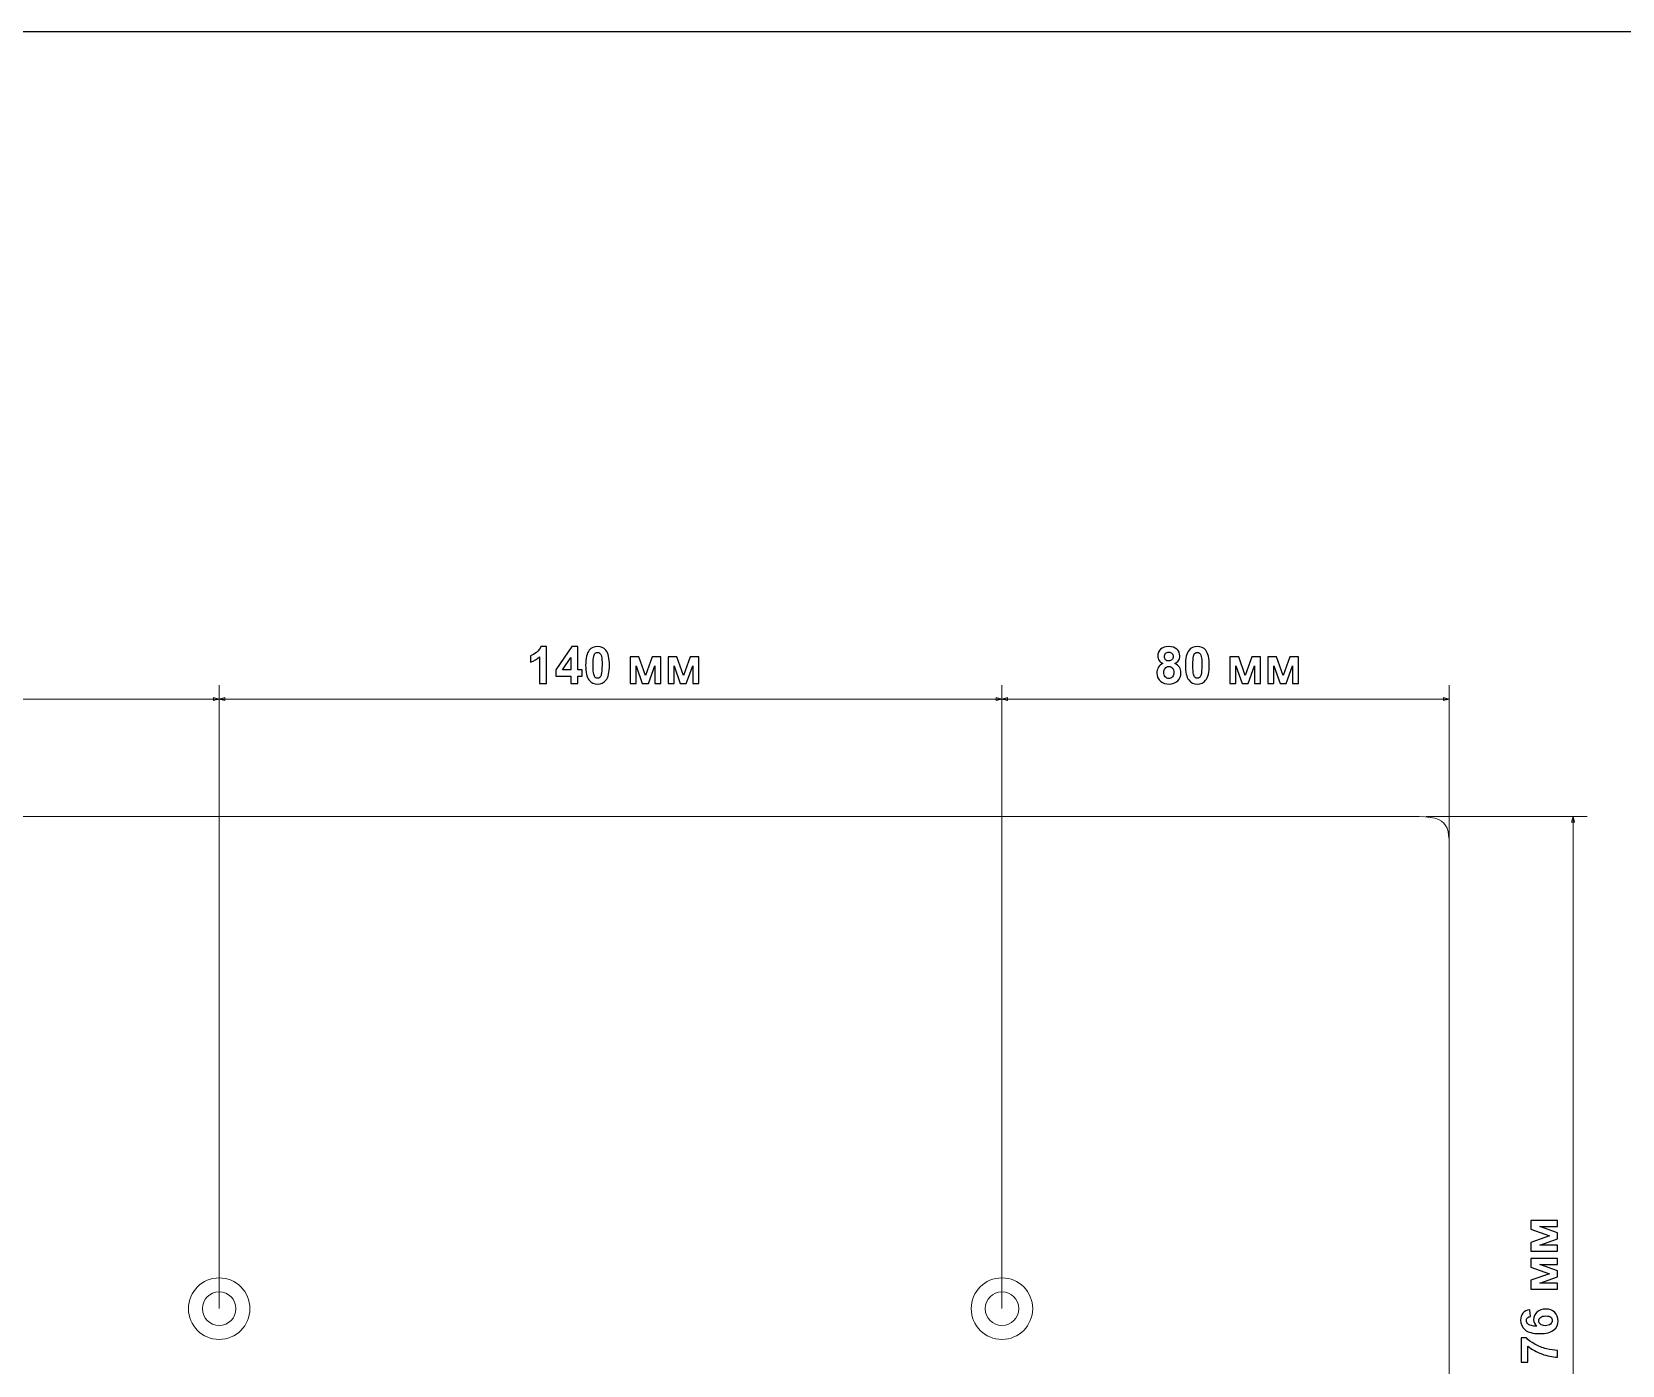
# Model space of a CAD drawing. Header units: centimetres. Extents: x -84 to 84, y -59 to 59.
# Drawn here: x 26.27 to 54.72, y 35.6 to 59.45 of the extents above; entities that cross this region are included whole.
import ezdxf

# ---------------------------------------------------------------- set-up
doc = ezdxf.new("R2010")
doc.units = ezdxf.units.CM
doc.header["$MEASUREMENT"] = 0
doc.layers.add('layer 1', color=7, linetype='Continuous')

msp = doc.modelspace()

# ---------------------------------------------------------------- linework, layer by layer
at = {"layer": 'layer 1', "color": 250}
msp.add_lwpolyline([(-84.1, -59.44999), (84.1, -59.44999), (84.1, 59.44999), (-84.1, 59.44999), (-84.1, -59.44999)], close=True, dxfattribs=at)
at = {"layer": 'layer 1', "color": 155}
for points, knots in [([(35.47807, 47.79601), (35.47807, 47.79601), (35.35241, 47.79601), (35.35241, 47.79601), (35.35241, 47.79601), (35.35241, 47.79601), (35.35241, 48.27144), (35.35241, 48.27144), (35.35241, 48.27144), (35.30655, 48.22833), (35.25243, 48.19638), (35.19006, 48.17574), (35.19006, 48.17574), (35.19006, 48.17574), (35.19006, 48.29039), (35.19006, 48.29039), (35.19006, 48.29039), (35.22293, 48.30109), (35.25855, 48.32142), (35.29692, 48.35154), (35.29692, 48.35154), (35.33544, 48.3815), (35.36173, 48.41651), (35.3761, 48.45641), (35.3761, 48.45641), (35.3761, 48.45641), (35.47807, 48.45641), (35.47807, 48.45641), (35.47807, 48.45641), (35.47807, 48.45641), (35.47807, 47.79601), (35.47807, 47.79601)], [0, 0, 0, 0, 0.11111111, 0.11111111, 0.11111111, 0.11111111, 0.22222222, 0.22222222, 0.22222222, 0.22222222, 0.33333333, 0.33333333, 0.33333333, 0.33333333, 0.44444444, 0.44444444, 0.44444444, 0.44444444, 0.55555556, 0.55555556, 0.55555556, 0.55555556, 0.66666667, 0.66666667, 0.66666667, 0.66666667, 0.77777778, 0.77777778, 0.77777778, 0.77777778, 1, 1, 1, 1]), ([(35.91299, 47.79601), (35.91299, 47.79601), (35.91299, 47.92809), (35.91299, 47.92809), (35.91299, 47.92809), (35.91299, 47.92809), (35.64516, 47.92809), (35.64516, 47.92809), (35.64516, 47.92809), (35.64516, 47.92809), (35.64516, 48.0377), (35.64516, 48.0377), (35.64516, 48.0377), (35.64516, 48.0377), (35.92919, 48.45549), (35.92919, 48.45549), (35.92919, 48.45549), (35.92919, 48.45549), (36.03498, 48.45549), (36.03498, 48.45549), (36.03498, 48.45549), (36.03498, 48.45549), (36.03498, 48.03816), (36.03498, 48.03816), (36.03498, 48.03816), (36.03498, 48.03816), (36.11661, 48.03816), (36.11661, 48.03816), (36.11661, 48.03816), (36.11661, 48.03816), (36.11661, 47.92809), (36.11661, 47.92809), (36.11661, 47.92809), (36.11661, 47.92809), (36.03498, 47.92809), (36.03498, 47.92809), (36.03498, 47.92809), (36.03498, 47.92809), (36.03498, 47.79601), (36.03498, 47.79601), (36.03498, 47.79601), (36.03498, 47.79601), (35.91299, 47.79601), (35.91299, 47.79601)], [0, 0, 0, 0, 0.08333333, 0.08333333, 0.08333333, 0.08333333, 0.16666667, 0.16666667, 0.16666667, 0.16666667, 0.25, 0.25, 0.25, 0.25, 0.33333333, 0.33333333, 0.33333333, 0.33333333, 0.41666667, 0.41666667, 0.41666667, 0.41666667, 0.5, 0.5, 0.5, 0.5, 0.58333333, 0.58333333, 0.58333333, 0.58333333, 0.66666667, 0.66666667, 0.66666667, 0.66666667, 0.75, 0.75, 0.75, 0.75, 0.83333333, 0.83333333, 0.83333333, 0.83333333, 1, 1, 1, 1]), ([(36.38964, 48.45641), (36.45323, 48.45641), (36.50291, 48.43363), (36.53884, 48.38808), (36.53884, 48.38808), (36.58149, 48.33427), (36.60289, 48.24484), (36.60289, 48.12009), (36.60289, 48.12009), (36.60289, 47.99551), (36.58134, 47.90592), (36.53838, 47.8515), (36.53838, 47.8515), (36.50276, 47.80656), (36.45323, 47.78409), (36.38964, 47.78409), (36.38964, 47.78409), (36.32574, 47.78409), (36.27422, 47.8087), (36.23509, 47.85792), (36.23509, 47.85792), (36.19595, 47.90715), (36.17638, 47.99505), (36.17638, 48.12132), (36.17638, 48.12132), (36.17638, 48.24529), (36.19794, 48.33457), (36.24089, 48.38899), (36.24089, 48.38899), (36.27651, 48.43394), (36.32604, 48.45641), (36.38964, 48.45641)], [0, 0, 0, 0, 0.11111111, 0.11111111, 0.11111111, 0.11111111, 0.22222222, 0.22222222, 0.22222222, 0.22222222, 0.33333333, 0.33333333, 0.33333333, 0.33333333, 0.44444444, 0.44444444, 0.44444444, 0.44444444, 0.55555556, 0.55555556, 0.55555556, 0.55555556, 0.66666667, 0.66666667, 0.66666667, 0.66666667, 0.77777778, 0.77777778, 0.77777778, 0.77777778, 1, 1, 1, 1]), ([(46.50186, 48.15113), (46.46945, 48.16489), (46.44576, 48.18369), (46.43108, 48.20784), (46.43108, 48.20784), (46.41625, 48.23184), (46.40892, 48.25829), (46.40892, 48.28688), (46.40892, 48.28688), (46.40892, 48.33595), (46.42604, 48.37646), (46.46013, 48.40841), (46.46013, 48.40841), (46.49422, 48.44036), (46.54283, 48.45641), (46.60566, 48.45641), (46.60566, 48.45641), (46.66803, 48.45641), (46.71634, 48.44036), (46.75073, 48.40841), (46.75073, 48.40841), (46.78513, 48.37646), (46.8024, 48.33595), (46.8024, 48.28688), (46.8024, 48.28688), (46.8024, 48.25645), (46.79445, 48.2294), (46.77856, 48.20555), (46.77856, 48.20555), (46.76281, 48.18185), (46.74049, 48.16366), (46.71175, 48.15113), (46.71175, 48.15113), (46.74829, 48.13645), (46.77596, 48.11505), (46.79507, 48.08692), (46.79507, 48.08692), (46.81402, 48.05864), (46.8235, 48.02623), (46.8235, 47.98939), (46.8235, 47.98939), (46.8235, 47.92855), (46.80424, 47.87917), (46.76556, 47.84111), (46.76556, 47.84111), (46.72704, 47.80304), (46.67567, 47.78409), (46.61147, 47.78409), (46.61147, 47.78409), (46.55185, 47.78409), (46.50232, 47.79983), (46.46257, 47.83132), (46.46257, 47.83132), (46.4158, 47.86832), (46.39241, 47.91938), (46.39241, 47.98404), (46.39241, 47.98404), (46.39241, 48.01966), (46.40127, 48.05237), (46.41885, 48.08218), (46.41885, 48.08218), (46.43643, 48.11199), (46.4641, 48.13492), (46.50186, 48.15113)], [0, 0, 0, 0, 0.05882353, 0.05882353, 0.05882353, 0.05882353, 0.11764706, 0.11764706, 0.11764706, 0.11764706, 0.17647059, 0.17647059, 0.17647059, 0.17647059, 0.23529412, 0.23529412, 0.23529412, 0.23529412, 0.29411765, 0.29411765, 0.29411765, 0.29411765, 0.35294118, 0.35294118, 0.35294118, 0.35294118, 0.41176471, 0.41176471, 0.41176471, 0.41176471, 0.47058824, 0.47058824, 0.47058824, 0.47058824, 0.52941176, 0.52941176, 0.52941176, 0.52941176, 0.58823529, 0.58823529, 0.58823529, 0.58823529, 0.64705882, 0.64705882, 0.64705882, 0.64705882, 0.70588235, 0.70588235, 0.70588235, 0.70588235, 0.76470588, 0.76470588, 0.76470588, 0.76470588, 0.82352941, 0.82352941, 0.82352941, 0.82352941, 0.88235294, 0.88235294, 0.88235294, 0.88235294, 1, 1, 1, 1]), ([(46.52815, 48.2777), (46.52815, 48.25263), (46.53519, 48.23291), (46.54925, 48.21885), (46.54925, 48.21885), (46.56347, 48.20478), (46.58227, 48.19775), (46.60566, 48.19775), (46.60566, 48.19775), (46.62951, 48.19775), (46.64846, 48.20494), (46.66268, 48.21915), (46.66268, 48.21915), (46.6769, 48.23337), (46.68408, 48.25309), (46.68408, 48.27816), (46.68408, 48.27816), (46.68408, 48.30186), (46.67705, 48.32081), (46.66299, 48.33503), (46.66299, 48.33503), (46.64877, 48.34925), (46.63012, 48.35643), (46.60704, 48.35643), (46.60704, 48.35643), (46.58288, 48.35643), (46.56377, 48.34925), (46.54956, 48.33488), (46.54956, 48.33488), (46.53534, 48.32051), (46.52815, 48.3014), (46.52815, 48.2777)], [0, 0, 0, 0, 0.11111111, 0.11111111, 0.11111111, 0.11111111, 0.22222222, 0.22222222, 0.22222222, 0.22222222, 0.33333333, 0.33333333, 0.33333333, 0.33333333, 0.44444444, 0.44444444, 0.44444444, 0.44444444, 0.55555556, 0.55555556, 0.55555556, 0.55555556, 0.66666667, 0.66666667, 0.66666667, 0.66666667, 0.77777778, 0.77777778, 0.77777778, 0.77777778, 1, 1, 1, 1]), ([(47.11671, 48.45641), (47.1803, 48.45641), (47.22998, 48.43363), (47.26591, 48.38808), (47.26591, 48.38808), (47.30856, 48.33427), (47.32996, 48.24484), (47.32996, 48.12009), (47.32996, 48.12009), (47.32996, 47.99551), (47.30841, 47.90592), (47.26545, 47.8515), (47.26545, 47.8515), (47.22983, 47.80656), (47.1803, 47.78409), (47.11671, 47.78409), (47.11671, 47.78409), (47.05281, 47.78409), (47.00129, 47.8087), (46.96216, 47.85792), (46.96216, 47.85792), (46.92302, 47.90715), (46.90345, 47.99505), (46.90345, 48.12132), (46.90345, 48.12132), (46.90345, 48.24529), (46.92501, 48.33457), (46.96796, 48.38899), (46.96796, 48.38899), (47.00358, 48.43394), (47.05311, 48.45641), (47.11671, 48.45641)], [0, 0, 0, 0, 0.11111111, 0.11111111, 0.11111111, 0.11111111, 0.22222222, 0.22222222, 0.22222222, 0.22222222, 0.33333333, 0.33333333, 0.33333333, 0.33333333, 0.44444444, 0.44444444, 0.44444444, 0.44444444, 0.55555556, 0.55555556, 0.55555556, 0.55555556, 0.66666667, 0.66666667, 0.66666667, 0.66666667, 0.77777778, 0.77777778, 0.77777778, 0.77777778, 1, 1, 1, 1]), ([(35.91299, 48.03816), (35.91299, 48.03816), (35.91299, 48.26242), (35.91299, 48.26242), (35.91299, 48.26242), (35.91299, 48.26242), (35.76287, 48.03816), (35.76287, 48.03816), (35.76287, 48.03816), (35.76287, 48.03816), (35.91299, 48.03816), (35.91299, 48.03816)], [0, 0, 0, 0, 0.25, 0.25, 0.25, 0.25, 0.5, 0.5, 0.5, 0.5, 1, 1, 1, 1]), ([(36.38964, 48.35185), (36.37466, 48.35185), (36.3612, 48.34695), (36.34958, 48.33717), (36.34958, 48.33717), (36.33781, 48.32754), (36.32864, 48.31011), (36.32222, 48.28489), (36.32222, 48.28489), (36.31366, 48.25233), (36.30938, 48.19729), (36.30938, 48.12009), (36.30938, 48.12009), (36.30938, 48.04274), (36.3132, 47.9897), (36.32085, 47.9608), (36.32085, 47.9608), (36.32849, 47.93191), (36.33812, 47.91265), (36.34974, 47.90302), (36.34974, 47.90302), (36.36136, 47.89339), (36.37466, 47.88865), (36.38964, 47.88865), (36.38964, 47.88865), (36.40462, 47.88865), (36.41807, 47.89354), (36.42984, 47.90332), (36.42984, 47.90332), (36.44146, 47.91296), (36.45063, 47.93038), (36.45705, 47.95561), (36.45705, 47.95561), (36.46561, 47.98786), (36.46989, 48.04274), (36.46989, 48.12009), (36.46989, 48.12009), (36.46989, 48.19729), (36.46607, 48.25034), (36.45843, 48.27923), (36.45843, 48.27923), (36.45078, 48.30812), (36.44115, 48.32754), (36.42954, 48.33717), (36.42954, 48.33717), (36.41792, 48.34695), (36.40462, 48.35185), (36.38964, 48.35185)], [0, 0, 0, 0, 0.07692308, 0.07692308, 0.07692308, 0.07692308, 0.15384615, 0.15384615, 0.15384615, 0.15384615, 0.23076923, 0.23076923, 0.23076923, 0.23076923, 0.30769231, 0.30769231, 0.30769231, 0.30769231, 0.38461538, 0.38461538, 0.38461538, 0.38461538, 0.46153846, 0.46153846, 0.46153846, 0.46153846, 0.53846154, 0.53846154, 0.53846154, 0.53846154, 0.61538462, 0.61538462, 0.61538462, 0.61538462, 0.69230769, 0.69230769, 0.69230769, 0.69230769, 0.76923077, 0.76923077, 0.76923077, 0.76923077, 0.84615385, 0.84615385, 0.84615385, 0.84615385, 1, 1, 1, 1]), ([(36.97253, 48.27205), (36.97253, 48.27205), (37.12937, 48.27205), (37.12937, 48.27205), (37.12937, 48.27205), (37.12937, 48.27205), (37.24632, 47.94032), (37.24632, 47.94032), (37.24632, 47.94032), (37.24632, 47.94032), (37.36525, 48.27205), (37.36525, 48.27205), (37.36525, 48.27205), (37.36525, 48.27205), (37.52103, 48.27205), (37.52103, 48.27205), (37.52103, 48.27205), (37.52103, 48.27205), (37.52103, 47.79601), (37.52103, 47.79601), (37.52103, 47.79601), (37.52103, 47.79601), (37.41371, 47.79601), (37.41371, 47.79601), (37.41371, 47.79601), (37.41371, 47.79601), (37.41371, 48.10939), (37.41371, 48.10939), (37.41371, 48.10939), (37.41371, 48.10939), (37.29845, 47.79601), (37.29845, 47.79601), (37.29845, 47.79601), (37.29845, 47.79601), (37.19037, 47.79601), (37.19037, 47.79601), (37.19037, 47.79601), (37.19037, 47.79601), (37.07984, 48.10939), (37.07984, 48.10939), (37.07984, 48.10939), (37.07984, 48.10939), (37.07984, 47.79601), (37.07984, 47.79601), (37.07984, 47.79601), (37.07984, 47.79601), (36.97253, 47.79601), (36.97253, 47.79601), (36.97253, 47.79601), (36.97253, 47.79601), (36.97253, 48.27205), (36.97253, 48.27205)], [0, 0, 0, 0, 0.07142857, 0.07142857, 0.07142857, 0.07142857, 0.14285714, 0.14285714, 0.14285714, 0.14285714, 0.21428571, 0.21428571, 0.21428571, 0.21428571, 0.28571429, 0.28571429, 0.28571429, 0.28571429, 0.35714286, 0.35714286, 0.35714286, 0.35714286, 0.42857143, 0.42857143, 0.42857143, 0.42857143, 0.5, 0.5, 0.5, 0.5, 0.57142857, 0.57142857, 0.57142857, 0.57142857, 0.64285714, 0.64285714, 0.64285714, 0.64285714, 0.71428571, 0.71428571, 0.71428571, 0.71428571, 0.78571429, 0.78571429, 0.78571429, 0.78571429, 0.85714286, 0.85714286, 0.85714286, 0.85714286, 1, 1, 1, 1]), ([(37.65097, 48.27205), (37.65097, 48.27205), (37.80781, 48.27205), (37.80781, 48.27205), (37.80781, 48.27205), (37.80781, 48.27205), (37.92476, 47.94032), (37.92476, 47.94032), (37.92476, 47.94032), (37.92476, 47.94032), (38.04369, 48.27205), (38.04369, 48.27205), (38.04369, 48.27205), (38.04369, 48.27205), (38.19947, 48.27205), (38.19947, 48.27205), (38.19947, 48.27205), (38.19947, 48.27205), (38.19947, 47.79601), (38.19947, 47.79601), (38.19947, 47.79601), (38.19947, 47.79601), (38.09215, 47.79601), (38.09215, 47.79601), (38.09215, 47.79601), (38.09215, 47.79601), (38.09215, 48.10939), (38.09215, 48.10939), (38.09215, 48.10939), (38.09215, 48.10939), (37.97689, 47.79601), (37.97689, 47.79601), (37.97689, 47.79601), (37.97689, 47.79601), (37.86881, 47.79601), (37.86881, 47.79601), (37.86881, 47.79601), (37.86881, 47.79601), (37.75828, 48.10939), (37.75828, 48.10939), (37.75828, 48.10939), (37.75828, 48.10939), (37.75828, 47.79601), (37.75828, 47.79601), (37.75828, 47.79601), (37.75828, 47.79601), (37.65097, 47.79601), (37.65097, 47.79601), (37.65097, 47.79601), (37.65097, 47.79601), (37.65097, 48.27205), (37.65097, 48.27205)], [0, 0, 0, 0, 0.07142857, 0.07142857, 0.07142857, 0.07142857, 0.14285714, 0.14285714, 0.14285714, 0.14285714, 0.21428571, 0.21428571, 0.21428571, 0.21428571, 0.28571429, 0.28571429, 0.28571429, 0.28571429, 0.35714286, 0.35714286, 0.35714286, 0.35714286, 0.42857143, 0.42857143, 0.42857143, 0.42857143, 0.5, 0.5, 0.5, 0.5, 0.57142857, 0.57142857, 0.57142857, 0.57142857, 0.64285714, 0.64285714, 0.64285714, 0.64285714, 0.71428571, 0.71428571, 0.71428571, 0.71428571, 0.78571429, 0.78571429, 0.78571429, 0.78571429, 0.85714286, 0.85714286, 0.85714286, 0.85714286, 1, 1, 1, 1]), ([(46.51623, 47.99612), (46.51623, 47.96111), (46.5251, 47.9339), (46.54283, 47.91433), (46.54283, 47.91433), (46.56056, 47.89476), (46.58258, 47.88498), (46.60902, 47.88498), (46.60902, 47.88498), (46.63501, 47.88498), (46.65641, 47.89446), (46.67338, 47.91326), (46.67338, 47.91326), (46.69035, 47.93206), (46.69876, 47.95928), (46.69876, 47.99474), (46.69876, 47.99474), (46.69876, 48.02577), (46.6902, 48.05069), (46.67292, 48.06949), (46.67292, 48.06949), (46.65565, 48.0883), (46.63379, 48.09778), (46.60734, 48.09778), (46.60734, 48.09778), (46.57661, 48.09778), (46.55384, 48.08707), (46.5387, 48.06567), (46.5387, 48.06567), (46.52372, 48.04427), (46.51623, 48.02119), (46.51623, 47.99612)], [0, 0, 0, 0, 0.11111111, 0.11111111, 0.11111111, 0.11111111, 0.22222222, 0.22222222, 0.22222222, 0.22222222, 0.33333333, 0.33333333, 0.33333333, 0.33333333, 0.44444444, 0.44444444, 0.44444444, 0.44444444, 0.55555556, 0.55555556, 0.55555556, 0.55555556, 0.66666667, 0.66666667, 0.66666667, 0.66666667, 0.77777778, 0.77777778, 0.77777778, 0.77777778, 1, 1, 1, 1]), ([(47.11671, 48.35185), (47.10173, 48.35185), (47.08827, 48.34695), (47.07665, 48.33717), (47.07665, 48.33717), (47.06488, 48.32754), (47.05571, 48.31011), (47.04929, 48.28489), (47.04929, 48.28489), (47.04073, 48.25233), (47.03645, 48.19729), (47.03645, 48.12009), (47.03645, 48.12009), (47.03645, 48.04274), (47.04027, 47.9897), (47.04792, 47.9608), (47.04792, 47.9608), (47.05556, 47.93191), (47.06519, 47.91265), (47.07681, 47.90302), (47.07681, 47.90302), (47.08843, 47.89339), (47.10173, 47.88865), (47.11671, 47.88865), (47.11671, 47.88865), (47.13169, 47.88865), (47.14514, 47.89354), (47.15691, 47.90332), (47.15691, 47.90332), (47.16853, 47.91296), (47.1777, 47.93038), (47.18412, 47.95561), (47.18412, 47.95561), (47.19268, 47.98786), (47.19696, 48.04274), (47.19696, 48.12009), (47.19696, 48.12009), (47.19696, 48.19729), (47.19314, 48.25034), (47.1855, 48.27923), (47.1855, 48.27923), (47.17785, 48.30812), (47.16822, 48.32754), (47.15661, 48.33717), (47.15661, 48.33717), (47.14499, 48.34695), (47.13169, 48.35185), (47.11671, 48.35185)], [0, 0, 0, 0, 0.07692308, 0.07692308, 0.07692308, 0.07692308, 0.15384615, 0.15384615, 0.15384615, 0.15384615, 0.23076923, 0.23076923, 0.23076923, 0.23076923, 0.30769231, 0.30769231, 0.30769231, 0.30769231, 0.38461538, 0.38461538, 0.38461538, 0.38461538, 0.46153846, 0.46153846, 0.46153846, 0.46153846, 0.53846154, 0.53846154, 0.53846154, 0.53846154, 0.61538462, 0.61538462, 0.61538462, 0.61538462, 0.69230769, 0.69230769, 0.69230769, 0.69230769, 0.76923077, 0.76923077, 0.76923077, 0.76923077, 0.84615385, 0.84615385, 0.84615385, 0.84615385, 1, 1, 1, 1]), ([(47.6996, 48.27205), (47.6996, 48.27205), (47.85644, 48.27205), (47.85644, 48.27205), (47.85644, 48.27205), (47.85644, 48.27205), (47.97339, 47.94032), (47.97339, 47.94032), (47.97339, 47.94032), (47.97339, 47.94032), (48.09232, 48.27205), (48.09232, 48.27205), (48.09232, 48.27205), (48.09232, 48.27205), (48.2481, 48.27205), (48.2481, 48.27205), (48.2481, 48.27205), (48.2481, 48.27205), (48.2481, 47.79601), (48.2481, 47.79601), (48.2481, 47.79601), (48.2481, 47.79601), (48.14078, 47.79601), (48.14078, 47.79601), (48.14078, 47.79601), (48.14078, 47.79601), (48.14078, 48.10939), (48.14078, 48.10939), (48.14078, 48.10939), (48.14078, 48.10939), (48.02552, 47.79601), (48.02552, 47.79601), (48.02552, 47.79601), (48.02552, 47.79601), (47.91744, 47.79601), (47.91744, 47.79601), (47.91744, 47.79601), (47.91744, 47.79601), (47.80691, 48.10939), (47.80691, 48.10939), (47.80691, 48.10939), (47.80691, 48.10939), (47.80691, 47.79601), (47.80691, 47.79601), (47.80691, 47.79601), (47.80691, 47.79601), (47.6996, 47.79601), (47.6996, 47.79601), (47.6996, 47.79601), (47.6996, 47.79601), (47.6996, 48.27205), (47.6996, 48.27205)], [0, 0, 0, 0, 0.07142857, 0.07142857, 0.07142857, 0.07142857, 0.14285714, 0.14285714, 0.14285714, 0.14285714, 0.21428571, 0.21428571, 0.21428571, 0.21428571, 0.28571429, 0.28571429, 0.28571429, 0.28571429, 0.35714286, 0.35714286, 0.35714286, 0.35714286, 0.42857143, 0.42857143, 0.42857143, 0.42857143, 0.5, 0.5, 0.5, 0.5, 0.57142857, 0.57142857, 0.57142857, 0.57142857, 0.64285714, 0.64285714, 0.64285714, 0.64285714, 0.71428571, 0.71428571, 0.71428571, 0.71428571, 0.78571429, 0.78571429, 0.78571429, 0.78571429, 0.85714286, 0.85714286, 0.85714286, 0.85714286, 1, 1, 1, 1]), ([(48.37804, 48.27205), (48.37804, 48.27205), (48.53488, 48.27205), (48.53488, 48.27205), (48.53488, 48.27205), (48.53488, 48.27205), (48.65183, 47.94032), (48.65183, 47.94032), (48.65183, 47.94032), (48.65183, 47.94032), (48.77076, 48.27205), (48.77076, 48.27205), (48.77076, 48.27205), (48.77076, 48.27205), (48.92654, 48.27205), (48.92654, 48.27205), (48.92654, 48.27205), (48.92654, 48.27205), (48.92654, 47.79601), (48.92654, 47.79601), (48.92654, 47.79601), (48.92654, 47.79601), (48.81922, 47.79601), (48.81922, 47.79601), (48.81922, 47.79601), (48.81922, 47.79601), (48.81922, 48.10939), (48.81922, 48.10939), (48.81922, 48.10939), (48.81922, 48.10939), (48.70396, 47.79601), (48.70396, 47.79601), (48.70396, 47.79601), (48.70396, 47.79601), (48.59588, 47.79601), (48.59588, 47.79601), (48.59588, 47.79601), (48.59588, 47.79601), (48.48535, 48.10939), (48.48535, 48.10939), (48.48535, 48.10939), (48.48535, 48.10939), (48.48535, 47.79601), (48.48535, 47.79601), (48.48535, 47.79601), (48.48535, 47.79601), (48.37804, 47.79601), (48.37804, 47.79601), (48.37804, 47.79601), (48.37804, 47.79601), (48.37804, 48.27205), (48.37804, 48.27205)], [0, 0, 0, 0, 0.07142857, 0.07142857, 0.07142857, 0.07142857, 0.14285714, 0.14285714, 0.14285714, 0.14285714, 0.21428571, 0.21428571, 0.21428571, 0.21428571, 0.28571429, 0.28571429, 0.28571429, 0.28571429, 0.35714286, 0.35714286, 0.35714286, 0.35714286, 0.42857143, 0.42857143, 0.42857143, 0.42857143, 0.5, 0.5, 0.5, 0.5, 0.57142857, 0.57142857, 0.57142857, 0.57142857, 0.64285714, 0.64285714, 0.64285714, 0.64285714, 0.71428571, 0.71428571, 0.71428571, 0.71428571, 0.78571429, 0.78571429, 0.78571429, 0.78571429, 0.85714286, 0.85714286, 0.85714286, 0.85714286, 1, 1, 1, 1]), ([(53.08175, 37.64289), (53.08175, 37.64289), (53.08175, 37.79973), (53.08175, 37.79973), (53.08175, 37.79973), (53.08175, 37.79973), (53.41348, 37.91668), (53.41348, 37.91668), (53.41348, 37.91668), (53.41348, 37.91668), (53.08175, 38.03561), (53.08175, 38.03561), (53.08175, 38.03561), (53.08175, 38.03561), (53.08175, 38.19139), (53.08175, 38.19139), (53.08175, 38.19139), (53.08175, 38.19139), (53.55779, 38.19139), (53.55779, 38.19139), (53.55779, 38.19139), (53.55779, 38.19139), (53.55779, 38.08407), (53.55779, 38.08407), (53.55779, 38.08407), (53.55779, 38.08407), (53.24441, 38.08407), (53.24441, 38.08407), (53.24441, 38.08407), (53.24441, 38.08407), (53.55779, 37.96881), (53.55779, 37.96881), (53.55779, 37.96881), (53.55779, 37.96881), (53.55779, 37.86073), (53.55779, 37.86073), (53.55779, 37.86073), (53.55779, 37.86073), (53.24441, 37.7502), (53.24441, 37.7502), (53.24441, 37.7502), (53.24441, 37.7502), (53.55779, 37.7502), (53.55779, 37.7502), (53.55779, 37.7502), (53.55779, 37.7502), (53.55779, 37.64289), (53.55779, 37.64289), (53.55779, 37.64289), (53.55779, 37.64289), (53.08175, 37.64289), (53.08175, 37.64289)], [0, 0, 0, 0, 0.07142857, 0.07142857, 0.07142857, 0.07142857, 0.14285714, 0.14285714, 0.14285714, 0.14285714, 0.21428571, 0.21428571, 0.21428571, 0.21428571, 0.28571429, 0.28571429, 0.28571429, 0.28571429, 0.35714286, 0.35714286, 0.35714286, 0.35714286, 0.42857143, 0.42857143, 0.42857143, 0.42857143, 0.5, 0.5, 0.5, 0.5, 0.57142857, 0.57142857, 0.57142857, 0.57142857, 0.64285714, 0.64285714, 0.64285714, 0.64285714, 0.71428571, 0.71428571, 0.71428571, 0.71428571, 0.78571429, 0.78571429, 0.78571429, 0.78571429, 0.85714286, 0.85714286, 0.85714286, 0.85714286, 1, 1, 1, 1]), ([(53.08175, 36.96445), (53.08175, 36.96445), (53.08175, 37.12129), (53.08175, 37.12129), (53.08175, 37.12129), (53.08175, 37.12129), (53.41348, 37.23824), (53.41348, 37.23824), (53.41348, 37.23824), (53.41348, 37.23824), (53.08175, 37.35717), (53.08175, 37.35717), (53.08175, 37.35717), (53.08175, 37.35717), (53.08175, 37.51295), (53.08175, 37.51295), (53.08175, 37.51295), (53.08175, 37.51295), (53.55779, 37.51295), (53.55779, 37.51295), (53.55779, 37.51295), (53.55779, 37.51295), (53.55779, 37.40563), (53.55779, 37.40563), (53.55779, 37.40563), (53.55779, 37.40563), (53.24441, 37.40563), (53.24441, 37.40563), (53.24441, 37.40563), (53.24441, 37.40563), (53.55779, 37.29037), (53.55779, 37.29037), (53.55779, 37.29037), (53.55779, 37.29037), (53.55779, 37.18229), (53.55779, 37.18229), (53.55779, 37.18229), (53.55779, 37.18229), (53.24441, 37.07176), (53.24441, 37.07176), (53.24441, 37.07176), (53.24441, 37.07176), (53.55779, 37.07176), (53.55779, 37.07176), (53.55779, 37.07176), (53.55779, 37.07176), (53.55779, 36.96445), (53.55779, 36.96445), (53.55779, 36.96445), (53.55779, 36.96445), (53.08175, 36.96445), (53.08175, 36.96445)], [0, 0, 0, 0, 0.07142857, 0.07142857, 0.07142857, 0.07142857, 0.14285714, 0.14285714, 0.14285714, 0.14285714, 0.21428571, 0.21428571, 0.21428571, 0.21428571, 0.28571429, 0.28571429, 0.28571429, 0.28571429, 0.35714286, 0.35714286, 0.35714286, 0.35714286, 0.42857143, 0.42857143, 0.42857143, 0.42857143, 0.5, 0.5, 0.5, 0.5, 0.57142857, 0.57142857, 0.57142857, 0.57142857, 0.64285714, 0.64285714, 0.64285714, 0.64285714, 0.71428571, 0.71428571, 0.71428571, 0.71428571, 0.78571429, 0.78571429, 0.78571429, 0.78571429, 0.85714286, 0.85714286, 0.85714286, 0.85714286, 1, 1, 1, 1]), ([(53.06188, 36.59481), (53.06188, 36.59481), (53.07533, 36.47282), (53.07533, 36.47282), (53.07533, 36.47282), (53.05026, 36.46992), (53.03176, 36.46212), (53.01984, 36.44958), (53.01984, 36.44958), (53.00792, 36.43705), (53.00195, 36.42084), (53.00195, 36.40082), (53.00195, 36.40082), (53.00195, 36.37422), (53.01388, 36.35175), (53.03773, 36.3334), (53.03773, 36.3334), (53.06157, 36.31506), (53.11126, 36.30359), (53.18677, 36.29885), (53.18677, 36.29885), (53.14978, 36.33019), (53.13128, 36.36902), (53.13128, 36.41565), (53.13128, 36.41565), (53.13128, 36.46808), (53.15131, 36.51318), (53.19136, 36.55063), (53.19136, 36.55063), (53.23157, 36.58808), (53.28324, 36.60673), (53.34668, 36.60673), (53.34668, 36.60673), (53.41394, 36.60673), (53.46806, 36.58701), (53.50872, 36.54757), (53.50872, 36.54757), (53.54938, 36.50813), (53.56971, 36.45753), (53.56971, 36.39577), (53.56971, 36.39577), (53.56971, 36.32958), (53.54388, 36.27501), (53.49221, 36.23236), (53.49221, 36.23236), (53.44054, 36.18971), (53.356, 36.1683), (53.23829, 36.1683), (53.23829, 36.1683), (53.11768, 36.1683), (53.03069, 36.19062), (52.97734, 36.23511), (52.97734, 36.23511), (52.92399, 36.27959), (52.89739, 36.33738), (52.89739, 36.40846), (52.89739, 36.40846), (52.89739, 36.4583), (52.91146, 36.49957), (52.93958, 36.53229), (52.93958, 36.53229), (52.96756, 36.565), (53.00838, 36.58579), (53.06188, 36.59481)], [0, 0, 0, 0, 0.05882353, 0.05882353, 0.05882353, 0.05882353, 0.11764706, 0.11764706, 0.11764706, 0.11764706, 0.17647059, 0.17647059, 0.17647059, 0.17647059, 0.23529412, 0.23529412, 0.23529412, 0.23529412, 0.29411765, 0.29411765, 0.29411765, 0.29411765, 0.35294118, 0.35294118, 0.35294118, 0.35294118, 0.41176471, 0.41176471, 0.41176471, 0.41176471, 0.47058824, 0.47058824, 0.47058824, 0.47058824, 0.52941176, 0.52941176, 0.52941176, 0.52941176, 0.58823529, 0.58823529, 0.58823529, 0.58823529, 0.64705882, 0.64705882, 0.64705882, 0.64705882, 0.70588235, 0.70588235, 0.70588235, 0.70588235, 0.76470588, 0.76470588, 0.76470588, 0.76470588, 0.82352941, 0.82352941, 0.82352941, 0.82352941, 0.88235294, 0.88235294, 0.88235294, 0.88235294, 1, 1, 1, 1]), ([(53.33674, 36.30956), (53.37771, 36.30956), (53.40935, 36.31903), (53.43167, 36.33784), (53.43167, 36.33784), (53.45399, 36.35664), (53.46515, 36.37804), (53.46515, 36.40235), (53.46515, 36.40235), (53.46515, 36.42558), (53.45598, 36.445), (53.43779, 36.46059), (53.43779, 36.46059), (53.41944, 36.47603), (53.38948, 36.48383), (53.3479, 36.48383), (53.3479, 36.48383), (53.3051, 36.48383), (53.27376, 36.47542), (53.25373, 36.45876), (53.25373, 36.45876), (53.23386, 36.44194), (53.22392, 36.42115), (53.22392, 36.39608), (53.22392, 36.39608), (53.22392, 36.37177), (53.2334, 36.35144), (53.25251, 36.33463), (53.25251, 36.33463), (53.27146, 36.31796), (53.29959, 36.30956), (53.33674, 36.30956)], [0, 0, 0, 0, 0.11111111, 0.11111111, 0.11111111, 0.11111111, 0.22222222, 0.22222222, 0.22222222, 0.22222222, 0.33333333, 0.33333333, 0.33333333, 0.33333333, 0.44444444, 0.44444444, 0.44444444, 0.44444444, 0.55555556, 0.55555556, 0.55555556, 0.55555556, 0.66666667, 0.66666667, 0.66666667, 0.66666667, 0.77777778, 0.77777778, 0.77777778, 0.77777778, 1, 1, 1, 1]), ([(53.0258, 35.65817), (53.0258, 35.65817), (52.90932, 35.65817), (52.90932, 35.65817), (52.90932, 35.65817), (52.90932, 35.65817), (52.90932, 36.08927), (52.90932, 36.08927), (52.90932, 36.08927), (52.90932, 36.08927), (53.00104, 36.08927), (53.00104, 36.08927), (53.00104, 36.08927), (53.03604, 36.05365), (53.08619, 36.01757), (53.15161, 35.98073), (53.15161, 35.98073), (53.21704, 35.94404), (53.2866, 35.91591), (53.36028, 35.89665), (53.36028, 35.89665), (53.43397, 35.87739), (53.49985, 35.86791), (53.55779, 35.86822), (53.55779, 35.86822), (53.55779, 35.86822), (53.55779, 35.74714), (53.55779, 35.74714), (53.55779, 35.74714), (53.46683, 35.74928), (53.37404, 35.76793), (53.27941, 35.80325), (53.27941, 35.80325), (53.18494, 35.83871), (53.10025, 35.8858), (53.0258, 35.94496), (53.0258, 35.94496), (53.0258, 35.94496), (53.0258, 35.65817), (53.0258, 35.65817)], [0, 0, 0, 0, 0.09090909, 0.09090909, 0.09090909, 0.09090909, 0.18181818, 0.18181818, 0.18181818, 0.18181818, 0.27272727, 0.27272727, 0.27272727, 0.27272727, 0.36363636, 0.36363636, 0.36363636, 0.36363636, 0.45454545, 0.45454545, 0.45454545, 0.45454545, 0.54545455, 0.54545455, 0.54545455, 0.54545455, 0.63636364, 0.63636364, 0.63636364, 0.63636364, 0.72727273, 0.72727273, 0.72727273, 0.72727273, 0.81818182, 0.81818182, 0.81818182, 0.81818182, 1, 1, 1, 1])]:
    msp.add_open_spline(points, degree=3, knots=knots, dxfattribs=at)
at = {"layer": 'layer 1', "color": 155, "lineweight": 9}
for points in [[(29.6223, 47.51622), (29.6223, 47.51622), (6.6223, 47.51622), (6.6223, 47.51622)], [(29.6223, 36.61422), (29.6223, 36.61422), (29.6223, 47.76622), (29.6223, 47.76622)], [(29.6223, 36.61422), (29.6223, 36.61422), (29.6223, 47.76622), (29.6223, 47.76622)], [(43.6223, 47.51622), (43.6223, 47.51622), (29.6223, 47.51622), (29.6223, 47.51622)], [(43.6223, 36.61422), (43.6223, 36.61422), (43.6223, 47.76622), (43.6223, 47.76622)], [(43.6223, 36.61422), (43.6223, 36.61422), (43.6223, 47.76622), (43.6223, 47.76622)], [(51.62143, 47.51622), (51.62143, 47.51622), (43.6223, 47.51622), (43.6223, 47.51622)], [(51.62143, 36.86422), (51.62143, 36.86422), (51.62143, 47.76622), (51.62143, 47.76622)], [(51.21113, 45.41886), (51.21113, 45.41886), (54.08758, 45.41886), (54.08758, 45.41886)], [(53.83758, 45.41886), (53.83758, 45.41886), (53.83758, 27.80958), (53.83758, 27.80958)]]:
    msp.add_open_spline(points, degree=3, dxfattribs=at)
for points in [[(29.5207, 47.54344), (29.5207, 47.54344), (29.6223, 47.51622), (29.6223, 47.51622), (29.6223, 47.51622), (29.6223, 47.51622), (29.5207, 47.48899), (29.5207, 47.48899), (29.5207, 47.48899), (29.5207, 47.48899), (29.5207, 47.54344), (29.5207, 47.54344)], [(29.72389, 47.54344), (29.72389, 47.54344), (29.6223, 47.51622), (29.6223, 47.51622), (29.6223, 47.51622), (29.6223, 47.51622), (29.72389, 47.48899), (29.72389, 47.48899), (29.72389, 47.48899), (29.72389, 47.48899), (29.72389, 47.54344), (29.72389, 47.54344)], [(43.5207, 47.54344), (43.5207, 47.54344), (43.6223, 47.51622), (43.6223, 47.51622), (43.6223, 47.51622), (43.6223, 47.51622), (43.5207, 47.48899), (43.5207, 47.48899), (43.5207, 47.48899), (43.5207, 47.48899), (43.5207, 47.54344), (43.5207, 47.54344)], [(43.72389, 47.54344), (43.72389, 47.54344), (43.6223, 47.51622), (43.6223, 47.51622), (43.6223, 47.51622), (43.6223, 47.51622), (43.72389, 47.48899), (43.72389, 47.48899), (43.72389, 47.48899), (43.72389, 47.48899), (43.72389, 47.54344), (43.72389, 47.54344)], [(51.51983, 47.54344), (51.51983, 47.54344), (51.62143, 47.51622), (51.62143, 47.51622), (51.62143, 47.51622), (51.62143, 47.51622), (51.51983, 47.48899), (51.51983, 47.48899), (51.51983, 47.48899), (51.51983, 47.48899), (51.51983, 47.54344), (51.51983, 47.54344)], [(53.81035, 45.31726), (53.81035, 45.31726), (53.83758, 45.41886), (53.83758, 45.41886), (53.83758, 45.41886), (53.83758, 45.41886), (53.8648, 45.31726), (53.8648, 45.31726), (53.8648, 45.31726), (53.8648, 45.31726), (53.81035, 45.31726), (53.81035, 45.31726)]]:
    msp.add_open_spline(points, degree=3, knots=[0, 0, 0, 0, 0.25, 0.25, 0.25, 0.25, 0.5, 0.5, 0.5, 0.5, 1, 1, 1, 1], dxfattribs=at)
at = {"layer": 'layer 1', "color": 254, "lineweight": 20}
msp.add_open_spline([(-54.95849, 45.41886), (-54.95849, 45.41886), (50.96113, 45.41886), (50.96113, 45.41886), (50.96113, 45.41886), (51.67024, 45.41886), (51.62215, 45.26184), (51.62143, 44.59441), (51.62143, 44.59441), (51.62143, 44.59441), (51.62143, 36.61422), (51.62143, 36.61422), (51.62143, 36.61422), (51.62143, 36.61422), (51.62143, 28.63403), (51.62143, 28.63403), (51.62143, 28.63403), (51.62215, 27.9666), (51.67024, 27.80958), (50.96113, 27.80958), (50.96113, 27.80958), (50.96113, 27.80958), (-54.95849, 27.80958), (-54.95849, 27.80958), (-54.95849, 27.80958), (-55.07312, 27.80958), (-55.07723, 27.80923), (-55.18469, 27.89076), (-55.18469, 27.89076), (-55.88335, 28.42084), (-56.58204, 28.95106), (-57.2807, 29.4812), (-57.2807, 29.4812), (-57.39009, 29.56414), (-57.37765, 29.51009), (-57.37765, 29.74279), (-57.37765, 29.74279), (-57.37765, 30.36287), (-57.37765, 33.54415), (-57.37765, 34.1642), (-57.37765, 34.1642), (-57.37765, 34.1642), (-42.37765, 34.1642), (-42.37765, 34.1642), (-42.37765, 34.1642), (-42.37765, 34.1642), (-42.37765, 39.06422), (-42.37765, 39.06422), (-42.37765, 39.06422), (-42.37765, 39.06422), (-57.37765, 39.06422), (-57.37765, 39.06422), (-57.37765, 39.06422), (-57.37765, 39.68427), (-57.37765, 42.86557), (-57.37765, 43.48565), (-57.37765, 43.48565), (-57.37765, 43.71835), (-57.39009, 43.6643), (-57.2807, 43.74724), (-57.2807, 43.74724), (-56.58204, 44.27738), (-55.88335, 44.8076), (-55.18469, 45.33768), (-55.18469, 45.33768), (-55.07723, 45.41921), (-55.07312, 45.41886), (-54.95849, 45.41886)], degree=3, knots=[0, 0, 0, 0, 0.05555556, 0.05555556, 0.05555556, 0.05555556, 0.11111111, 0.11111111, 0.11111111, 0.11111111, 0.16666667, 0.16666667, 0.16666667, 0.16666667, 0.22222222, 0.22222222, 0.22222222, 0.22222222, 0.27777778, 0.27777778, 0.27777778, 0.27777778, 0.33333333, 0.33333333, 0.33333333, 0.33333333, 0.38888889, 0.38888889, 0.38888889, 0.38888889, 0.44444444, 0.44444444, 0.44444444, 0.44444444, 0.5, 0.5, 0.5, 0.5, 0.55555556, 0.55555556, 0.55555556, 0.55555556, 0.61111111, 0.61111111, 0.61111111, 0.61111111, 0.66666667, 0.66666667, 0.66666667, 0.66666667, 0.72222222, 0.72222222, 0.72222222, 0.72222222, 0.77777778, 0.77777778, 0.77777778, 0.77777778, 0.83333333, 0.83333333, 0.83333333, 0.83333333, 0.88888889, 0.88888889, 0.88888889, 0.88888889, 1, 1, 1, 1], dxfattribs=at)
at = {"layer": 'layer 1', "color": 9, "lineweight": 20}
for points in [[(29.6223, 37.16422), (29.92606, 37.16422), (30.1723, 36.91798), (30.1723, 36.61422), (30.1723, 36.61422), (30.1723, 36.31046), (29.92606, 36.06422), (29.6223, 36.06422), (29.6223, 36.06422), (29.31854, 36.06422), (29.0723, 36.31046), (29.0723, 36.61422), (29.0723, 36.61422), (29.0723, 36.91798), (29.31854, 37.16422), (29.6223, 37.16422)], [(43.6223, 37.16422), (43.92606, 37.16422), (44.1723, 36.91798), (44.1723, 36.61422), (44.1723, 36.61422), (44.1723, 36.31046), (43.92606, 36.06422), (43.6223, 36.06422), (43.6223, 36.06422), (43.31854, 36.06422), (43.0723, 36.31046), (43.0723, 36.61422), (43.0723, 36.61422), (43.0723, 36.91798), (43.31854, 37.16422), (43.6223, 37.16422)]]:
    msp.add_open_spline(points, degree=3, knots=[0, 0, 0, 0, 0.2, 0.2, 0.2, 0.2, 0.4, 0.4, 0.4, 0.4, 0.6, 0.6, 0.6, 0.6, 1, 1, 1, 1], dxfattribs=at)
at = {"layer": 'layer 1', "color": 7, "lineweight": 20}
for points in [[(29.6223, 36.91422), (29.78799, 36.91422), (29.9223, 36.77991), (29.9223, 36.61422), (29.9223, 36.61422), (29.9223, 36.44853), (29.78799, 36.31422), (29.6223, 36.31422), (29.6223, 36.31422), (29.45661, 36.31422), (29.3223, 36.44853), (29.3223, 36.61422), (29.3223, 36.61422), (29.3223, 36.77991), (29.45661, 36.91422), (29.6223, 36.91422)], [(43.6223, 36.91422), (43.78799, 36.91422), (43.9223, 36.77991), (43.9223, 36.61422), (43.9223, 36.61422), (43.9223, 36.44853), (43.78799, 36.31422), (43.6223, 36.31422), (43.6223, 36.31422), (43.45661, 36.31422), (43.3223, 36.44853), (43.3223, 36.61422), (43.3223, 36.61422), (43.3223, 36.77991), (43.45661, 36.91422), (43.6223, 36.91422)]]:
    msp.add_open_spline(points, degree=3, knots=[0, 0, 0, 0, 0.2, 0.2, 0.2, 0.2, 0.4, 0.4, 0.4, 0.4, 0.6, 0.6, 0.6, 0.6, 1, 1, 1, 1], dxfattribs=at)

doc.saveas('drawing.dxf')
